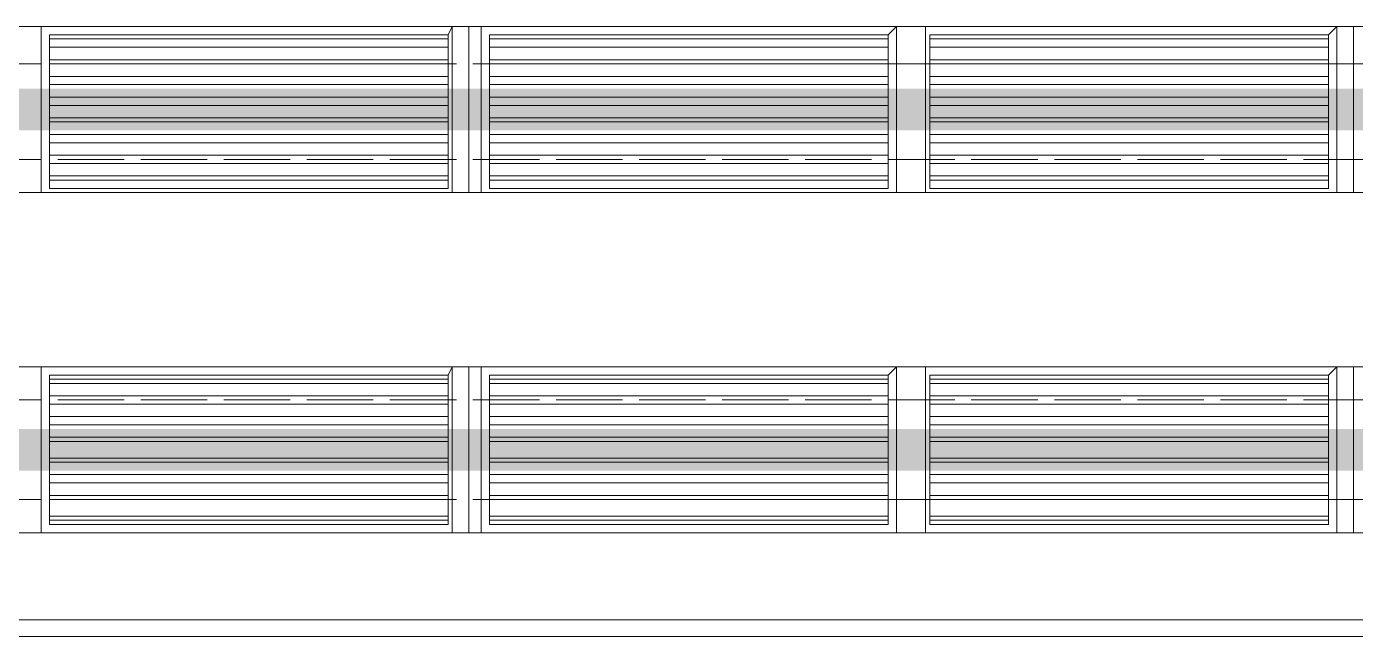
# Model space of a CAD drawing. Header units: millimetres. Extents: x 2315 to 4619, y 1334 to 1897.
# Drawn here: x 3716.28 to 3735.82, y 1503.95 to 1512.93 of the extents above; entities that cross this region are included whole.
import ezdxf

# ---------------------------------------------------------------- set-up
doc = ezdxf.new("R2010")
doc.units = ezdxf.units.MM
doc.linetypes.add('PDF_IMPORT', pattern=[1, 0.8, -0.2])
for name, color, linetype in [('PDF_3中心线层', 1, 'Continuous'), ('PDF_4', 2, 'Continuous'), ('PDF_9双点划线层', 5, 'Continuous')]:
    doc.layers.add(name, color=color, linetype=linetype)
doc.layers.add('PDF_转运站初步方案', color=7, linetype='Continuous', true_color=0x00b85c)

msp = doc.modelspace()

# ---------------------------------------------------------------- hatches: boundary and pattern name
at = {"layer": 'PDF_转运站初步方案', "true_color": 0x00a5dd, "transparency": 33554559}
for points in [[(3335.528, 1512.011), (3335.528, 1511.4), (4290.164, 1511.4), (4290.164, 1512.011)], [(4290.164, 1506.391), (4290.164, 1507.002), (3343.59, 1507.002), (3343.59, 1506.391)]]:
    msp.add_hatch(color=142, dxfattribs=at).paths.add_polyline_path(points)

# ---------------------------------------------------------------- linework, layer by layer
at = {"layer": 'PDF_3中心线层', "linetype": 'PDF_IMPORT', "lineweight": 18, "ltscale": 1.221622}
for points in [[(3689.859, 1512.377), (4033.013, 1512.377)], [(3689.859, 1510.972), (4033.013, 1510.972)], [(3689.859, 1507.43), (4033.013, 1507.43)], [(3689.859, 1505.964), (4033.013, 1505.964)], [(3689.859, 1504.192), (4033.013, 1504.192)]]:
    msp.add_lwpolyline(points, dxfattribs=at)
at = {"layer": 'PDF_4', "lineweight": 18}
for points in [[(3709.772, 1510.484), (3722.782, 1510.484), (3722.782, 1512.927), (3709.772, 1512.927)], [(3722.782, 1510.484), (3735.792, 1510.484), (3735.792, 1512.927), (3722.782, 1512.927)], [(3735.792, 1510.484), (3748.741, 1510.484), (3748.741, 1512.927), (3735.792, 1512.927)], [(3709.772, 1505.475), (3722.782, 1505.475), (3722.782, 1507.918), (3709.772, 1507.918)], [(3722.782, 1505.475), (3735.792, 1505.475), (3735.792, 1507.918), (3722.782, 1507.918)], [(3735.792, 1505.475), (3748.741, 1505.475), (3748.741, 1507.918), (3735.792, 1507.918)]]:
    msp.add_lwpolyline(points, close=True, dxfattribs=at)
at = {"layer": 'PDF_9双点划线层', "lineweight": 20}
for points in [[(3716.491, 1510.484), (3716.491, 1512.927), (3722.538, 1512.927), (3722.538, 1510.484)], [(3722.965, 1510.484), (3722.965, 1512.927), (3729.073, 1512.927), (3729.073, 1510.484)], [(3729.501, 1510.484), (3729.501, 1512.927), (3735.548, 1512.927), (3735.548, 1510.484)], [(3716.613, 1510.545), (3716.613, 1512.805), (3722.476, 1512.805), (3722.476, 1510.545)], [(3723.087, 1510.545), (3723.087, 1512.805), (3728.951, 1512.805), (3728.951, 1510.545)], [(3729.562, 1510.545), (3729.562, 1512.805), (3735.426, 1512.805), (3735.426, 1510.545)], [(3716.491, 1505.475), (3716.491, 1507.918), (3722.538, 1507.918), (3722.538, 1505.475)], [(3716.613, 1505.597), (3716.613, 1507.796), (3722.476, 1507.796), (3722.476, 1505.597)], [(3722.965, 1505.475), (3722.965, 1507.918), (3729.073, 1507.918), (3729.073, 1505.475)], [(3723.087, 1505.597), (3723.087, 1507.796), (3728.951, 1507.796), (3728.951, 1505.597)], [(3729.501, 1505.475), (3729.501, 1507.918), (3735.548, 1507.918), (3735.548, 1505.475)], [(3729.562, 1505.597), (3729.562, 1507.796), (3735.426, 1507.796), (3735.426, 1505.597)]]:
    msp.add_lwpolyline(points, close=True, dxfattribs=at)
for points in [[(3722.538, 1512.927), (3722.476, 1512.805)], [(3729.073, 1512.927), (3728.951, 1512.805)], [(3735.548, 1512.927), (3735.426, 1512.805)], [(3722.476, 1512.744), (3716.613, 1512.744)], [(3728.951, 1512.744), (3723.087, 1512.744)], [(3735.426, 1512.744), (3729.562, 1512.744)], [(3722.476, 1512.622), (3716.613, 1512.622)], [(3728.951, 1512.622), (3723.087, 1512.622)], [(3735.426, 1512.622), (3729.562, 1512.622)], [(3722.476, 1512.438), (3716.613, 1512.438)], [(3722.476, 1512.377), (3716.613, 1512.377)], [(3728.951, 1512.438), (3723.087, 1512.438)], [(3728.951, 1512.377), (3723.087, 1512.377)], [(3735.426, 1512.438), (3729.562, 1512.438)], [(3735.426, 1512.377), (3729.562, 1512.377)], [(3722.476, 1512.194), (3716.613, 1512.194)], [(3728.951, 1512.194), (3723.087, 1512.194)], [(3735.426, 1512.194), (3729.562, 1512.194)], [(3722.476, 1512.072), (3716.613, 1512.072)], [(3722.476, 1511.889), (3716.613, 1511.889)], [(3728.951, 1512.072), (3723.087, 1512.072)], [(3728.951, 1511.889), (3723.087, 1511.889)], [(3735.426, 1512.072), (3729.562, 1512.072)], [(3735.426, 1511.889), (3729.562, 1511.889)], [(3722.476, 1511.767), (3716.613, 1511.767)], [(3728.951, 1511.767), (3723.087, 1511.767)], [(3735.426, 1511.767), (3729.562, 1511.767)], [(3722.476, 1511.583), (3716.613, 1511.583)], [(3722.476, 1511.522), (3716.613, 1511.522)], [(3728.951, 1511.583), (3723.087, 1511.583)], [(3728.951, 1511.522), (3723.087, 1511.522)], [(3735.426, 1511.583), (3729.562, 1511.583)], [(3735.426, 1511.522), (3729.562, 1511.522)], [(3722.476, 1511.339), (3716.613, 1511.339)], [(3728.951, 1511.339), (3723.087, 1511.339)], [(3735.426, 1511.339), (3729.562, 1511.339)], [(3722.476, 1511.217), (3716.613, 1511.217)], [(3728.951, 1511.217), (3723.087, 1511.217)], [(3735.426, 1511.217), (3729.562, 1511.217)], [(3722.476, 1511.034), (3716.613, 1511.034)], [(3722.476, 1510.911), (3716.613, 1510.911)], [(3728.951, 1511.034), (3723.087, 1511.034)], [(3728.951, 1510.911), (3723.087, 1510.911)], [(3735.426, 1511.034), (3729.562, 1511.034)], [(3735.426, 1510.911), (3729.562, 1510.911)], [(3722.476, 1510.728), (3716.613, 1510.728)], [(3728.951, 1510.728), (3723.087, 1510.728)], [(3735.426, 1510.728), (3729.562, 1510.728)], [(3722.476, 1510.667), (3716.613, 1510.667)], [(3728.951, 1510.667), (3723.087, 1510.667)], [(3735.426, 1510.667), (3729.562, 1510.667)], [(3722.538, 1510.484), (3716.491, 1510.484)], [(3729.073, 1510.484), (3722.965, 1510.484)], [(3735.548, 1510.484), (3729.501, 1510.484)], [(3722.538, 1507.918), (3722.476, 1507.796)], [(3729.073, 1507.918), (3728.951, 1507.796)], [(3735.548, 1507.918), (3735.426, 1507.796)], [(3722.476, 1507.735), (3716.613, 1507.735)], [(3722.476, 1507.674), (3716.613, 1507.674)], [(3728.951, 1507.735), (3723.087, 1507.735)], [(3728.951, 1507.674), (3723.087, 1507.674)], [(3735.426, 1507.735), (3729.562, 1507.735)], [(3735.426, 1507.674), (3729.562, 1507.674)], [(3722.476, 1507.491), (3716.613, 1507.491)], [(3728.951, 1507.491), (3723.087, 1507.491)], [(3735.426, 1507.491), (3729.562, 1507.491)], [(3722.476, 1507.369), (3716.613, 1507.369)], [(3728.951, 1507.369), (3723.087, 1507.369)], [(3735.426, 1507.369), (3729.562, 1507.369)], [(3722.476, 1507.185), (3716.613, 1507.185)], [(3722.476, 1507.063), (3716.613, 1507.063)], [(3728.951, 1507.185), (3723.087, 1507.185)], [(3728.951, 1507.063), (3723.087, 1507.063)], [(3735.426, 1507.185), (3729.562, 1507.185)], [(3735.426, 1507.063), (3729.562, 1507.063)], [(3722.476, 1506.88), (3716.613, 1506.88)], [(3722.476, 1506.819), (3716.613, 1506.819)], [(3728.951, 1506.88), (3723.087, 1506.88)], [(3728.951, 1506.819), (3723.087, 1506.819)], [(3735.426, 1506.88), (3729.562, 1506.88)], [(3735.426, 1506.819), (3729.562, 1506.819)], [(3722.476, 1506.575), (3716.613, 1506.575)], [(3722.476, 1506.514), (3716.613, 1506.514)], [(3728.951, 1506.575), (3723.087, 1506.575)], [(3728.951, 1506.514), (3723.087, 1506.514)], [(3735.426, 1506.575), (3729.562, 1506.575)], [(3735.426, 1506.514), (3729.562, 1506.514)], [(3722.476, 1506.33), (3716.613, 1506.33)], [(3728.951, 1506.33), (3723.087, 1506.33)], [(3735.426, 1506.33), (3729.562, 1506.33)], [(3722.476, 1506.208), (3716.613, 1506.208)], [(3722.476, 1506.025), (3716.613, 1506.025)], [(3728.951, 1506.208), (3723.087, 1506.208)], [(3728.951, 1506.025), (3723.087, 1506.025)], [(3735.426, 1506.208), (3729.562, 1506.208)], [(3735.426, 1506.025), (3729.562, 1506.025)], [(3722.476, 1505.964), (3716.613, 1505.964)], [(3728.951, 1505.964), (3723.087, 1505.964)], [(3735.426, 1505.964), (3729.562, 1505.964)], [(3722.476, 1505.72), (3716.613, 1505.72)], [(3722.476, 1505.658), (3716.613, 1505.658)], [(3728.951, 1505.72), (3723.087, 1505.72)], [(3728.951, 1505.658), (3723.087, 1505.658)], [(3735.426, 1505.72), (3729.562, 1505.72)], [(3735.426, 1505.658), (3729.562, 1505.658)], [(3722.538, 1505.475), (3716.491, 1505.475)], [(3729.073, 1505.475), (3722.965, 1505.475)], [(3735.548, 1505.475), (3729.501, 1505.475)]]:
    msp.add_lwpolyline(points, dxfattribs=at)
at = {"layer": 'PDF_转运站初步方案', "color": 142, "lineweight": 5, "true_color": 0x00a5dd}
msp.add_lwpolyline([(3419.942, 1504.192), (4209.904, 1504.192)], dxfattribs=at)
at = {"layer": 'PDF_转运站初步方案', "color": 6, "lineweight": 18}
msp.add_lwpolyline([(3689.859, 1503.948), (4033.013, 1503.948)], dxfattribs=at)

doc.saveas('drawing.dxf')
